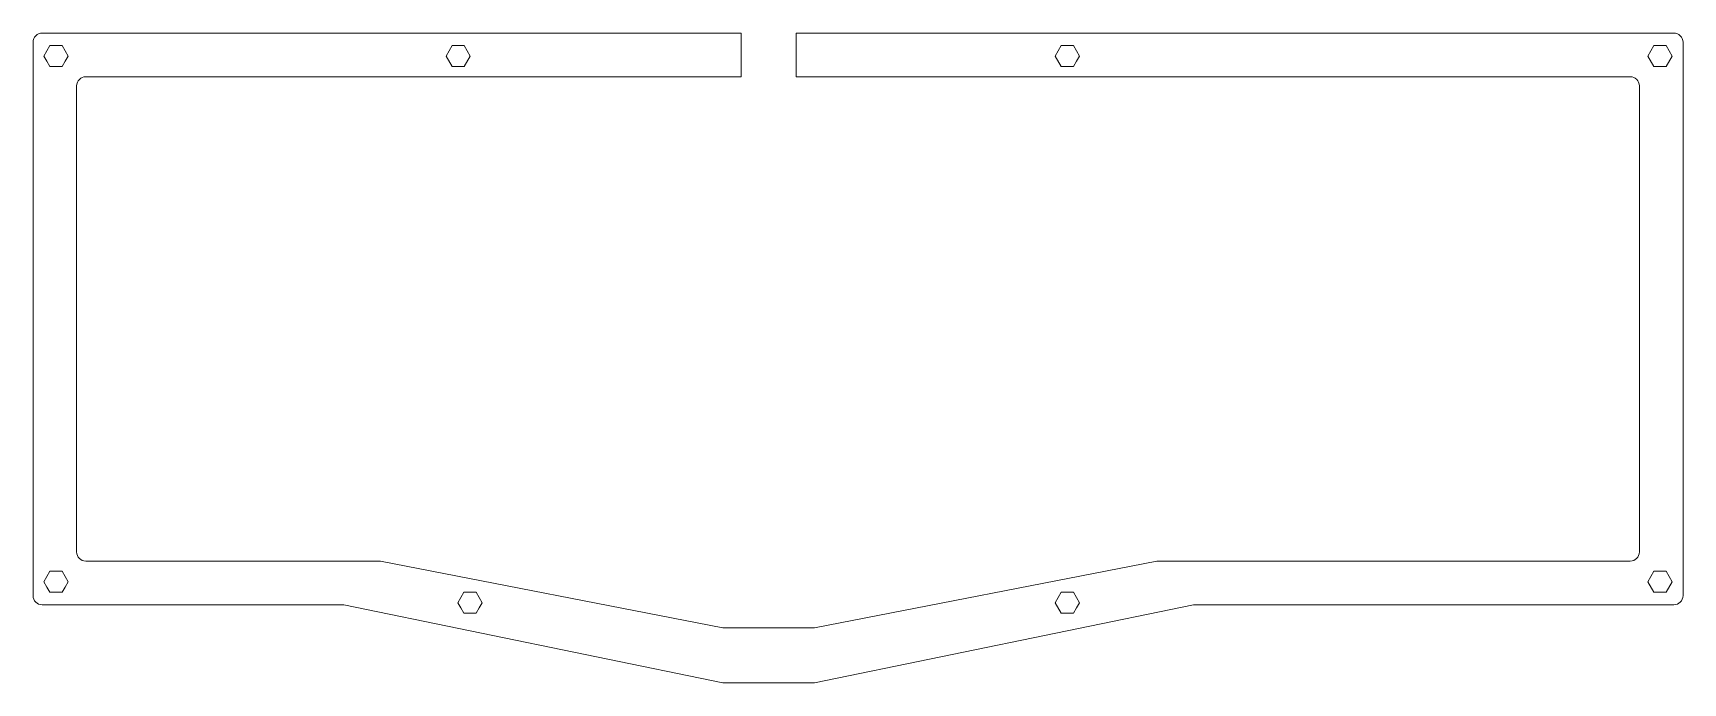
# Model space of a CAD drawing. Header units: millimetres. Extents: x -177 to 182, y -66 to 76.
import ezdxf

# ---------------------------------------------------------------- set-up
doc = ezdxf.new("R2010")
doc.units = ezdxf.units.MM
doc.header["$MEASUREMENT"] = 0
doc.layers.add('Layer 1', color=7, linetype='Continuous')

msp = doc.modelspace()

# ---------------------------------------------------------------- linework, layer by layer
at = {"layer": 'Layer 1', "color": 3, "lineweight": 5}
for points, knots in [([(-177.4421, 13.5198), (-177.4421, 13.5198), (-177.4421, 73.6965), (-177.4421, 73.6965), (-177.4421, 73.6965), (-177.4421, 74.8004), (-176.547, 75.6956), (-175.443, 75.6956), (-175.443, 75.6956), (-175.443, 75.6956), (-23.3498, 75.6956), (-23.3498, 75.6956)], [0, 0, 0, 0, 0.25, 0.25, 0.25, 0.25, 0.5, 0.5, 0.5, 0.5, 1, 1, 1, 1]), ([(-11.3486, 75.6956), (-11.3486, 75.6956), (-11.3486, 66.1962), (-11.3486, 66.1962), (-11.3486, 66.1962), (-11.3486, 66.1962), (170.1403, 66.1962), (170.1403, 66.1962), (170.1403, 66.1962), (171.2447, 66.1962), (172.1412, 65.3015), (172.1412, 64.1972), (172.1412, 64.1972), (172.1412, 64.1972), (172.1412, 13.5198), (172.1412, 13.5198)], [0, 0, 0, 0, 0.2, 0.2, 0.2, 0.2, 0.4, 0.4, 0.4, 0.4, 0.6, 0.6, 0.6, 0.6, 1, 1, 1, 1]), ([(181.6382, 13.5198), (181.6382, 13.5198), (181.6382, 73.6965), (181.6382, 73.6965), (181.6382, 73.6965), (181.6382, 74.8004), (180.7417, 75.6956), (179.6373, 75.6956), (179.6373, 75.6956), (179.6373, 75.6956), (91.1878, 75.6956), (91.1878, 75.6956)], [0, 0, 0, 0, 0.25, 0.25, 0.25, 0.25, 0.5, 0.5, 0.5, 0.5, 1, 1, 1, 1]), ([(-23.3498, 66.1962), (-23.3498, 66.1962), (-165.9455, 66.1962), (-165.9455, 66.1962), (-165.9455, 66.1962), (-167.0499, 66.1962), (-167.9446, 65.3015), (-167.9446, 64.1953), (-167.9446, 64.1953), (-167.9446, 64.1953), (-167.9446, 13.5198), (-167.9446, 13.5198)], [0, 0, 0, 0, 0.25, 0.25, 0.25, 0.25, 0.5, 0.5, 0.5, 0.5, 1, 1, 1, 1]), ([(-177.4421, 13.5198), (-177.4421, 13.5198), (-177.4421, -46.6585), (-177.4421, -46.6585), (-177.4421, -46.6585), (-177.4439, -47.7628), (-176.547, -48.6575), (-175.443, -48.6575), (-175.443, -48.6575), (-175.443, -48.6575), (-109.8096, -48.6575), (-109.8096, -48.6575), (-109.8096, -48.6575), (-109.8096, -48.6575), (-27.3497, -65.6604), (-27.3497, -65.6604), (-27.3497, -65.6604), (-27.3497, -65.6604), (-21.3489, -65.6604), (-21.3489, -65.6604)], [0, 0, 0, 0, 0.16666667, 0.16666667, 0.16666667, 0.16666667, 0.33333333, 0.33333333, 0.33333333, 0.33333333, 0.5, 0.5, 0.5, 0.5, 0.66666667, 0.66666667, 0.66666667, 0.66666667, 1, 1, 1, 1]), ([(-17.3494, -53.6752), (-17.3494, -53.6752), (-27.3497, -53.6752), (-27.3497, -53.6752), (-27.3497, -53.6752), (-27.3497, -53.6752), (-101.8079, -39.1566), (-101.8079, -39.1566), (-101.8079, -39.1566), (-101.8079, -39.1566), (-165.9455, -39.1566), (-165.9455, -39.1566), (-165.9455, -39.1566), (-167.0499, -39.1566), (-167.9446, -38.262), (-167.9446, -37.1576), (-167.9446, -37.1576), (-167.9446, -37.1576), (-167.9446, 13.5198), (-167.9446, 13.5198)], [0, 0, 0, 0, 0.16666667, 0.16666667, 0.16666667, 0.16666667, 0.33333333, 0.33333333, 0.33333333, 0.33333333, 0.5, 0.5, 0.5, 0.5, 0.66666667, 0.66666667, 0.66666667, 0.66666667, 1, 1, 1, 1])]:
    msp.add_open_spline(points, degree=3, knots=knots, dxfattribs=at)
for points in [[(-23.3498, 66.1962), (-23.3498, 66.1962), (-23.3498, 75.6956), (-23.3498, 75.6956)], [(91.1878, 75.6956), (91.1878, 75.6956), (-11.3486, 75.6956), (-11.3486, 75.6956)], [(181.6382, -39.1585), (181.6382, -39.1585), (181.6382, -29.6597), (181.6382, -29.6597)], [(67.1021, -39.1585), (67.1021, -39.1585), (169.637, -39.1585), (169.637, -39.1585)]]:
    msp.add_open_spline(points, degree=3, dxfattribs=at)
at = {"layer": 'Layer 1', "color": 1, "lineweight": 5}
for points, knots in [([(-175.0828, 70.6961), (-175.0828, 70.6961), (-174.4233, 71.8386), (-174.4233, 71.8386), (-174.4233, 71.8386), (-174.4233, 71.8386), (-173.762, 72.9815), (-173.762, 72.9815), (-173.762, 72.9815), (-173.762, 72.9815), (-171.1233, 72.9815), (-171.1233, 72.9815), (-171.1233, 72.9815), (-171.1233, 72.9815), (-170.4638, 71.8386), (-170.4638, 71.8386), (-170.4638, 71.8386), (-170.4638, 71.8386), (-169.8025, 70.6961), (-169.8025, 70.6961), (-169.8025, 70.6961), (-169.8025, 70.6961), (-170.4638, 69.5532), (-170.4638, 69.5532), (-170.4638, 69.5532), (-170.4638, 69.5532), (-171.1233, 68.4101), (-171.1233, 68.4101), (-171.1233, 68.4101), (-171.1233, 68.4101), (-173.762, 68.4101), (-173.762, 68.4101), (-173.762, 68.4101), (-173.762, 68.4101), (-174.4233, 69.5532), (-174.4233, 69.5532), (-174.4233, 69.5532), (-174.4233, 69.5532), (-175.0828, 70.6961), (-175.0828, 70.6961)], [0, 0, 0, 0, 0.09090909, 0.09090909, 0.09090909, 0.09090909, 0.18181818, 0.18181818, 0.18181818, 0.18181818, 0.27272727, 0.27272727, 0.27272727, 0.27272727, 0.36363636, 0.36363636, 0.36363636, 0.36363636, 0.45454545, 0.45454545, 0.45454545, 0.45454545, 0.54545455, 0.54545455, 0.54545455, 0.54545455, 0.63636364, 0.63636364, 0.63636364, 0.63636364, 0.72727273, 0.72727273, 0.72727273, 0.72727273, 0.81818182, 0.81818182, 0.81818182, 0.81818182, 1, 1, 1, 1]), ([(-87.5504, 70.6961), (-87.5504, 70.6961), (-86.231, 72.9815), (-86.231, 72.9815), (-86.231, 72.9815), (-86.231, 72.9815), (-83.5909, 72.9815), (-83.5909, 72.9815), (-83.5909, 72.9815), (-83.5909, 72.9815), (-82.2715, 70.6961), (-82.2715, 70.6961), (-82.2715, 70.6961), (-82.2715, 70.6961), (-83.5909, 68.4101), (-83.5909, 68.4101), (-83.5909, 68.4101), (-83.5909, 68.4101), (-86.231, 68.4101), (-86.231, 68.4101), (-86.231, 68.4101), (-86.231, 68.4101), (-87.5504, 70.6961), (-87.5504, 70.6961)], [0, 0, 0, 0, 0.14285714, 0.14285714, 0.14285714, 0.14285714, 0.28571429, 0.28571429, 0.28571429, 0.28571429, 0.42857143, 0.42857143, 0.42857143, 0.42857143, 0.57142857, 0.57142857, 0.57142857, 0.57142857, 0.71428571, 0.71428571, 0.71428571, 0.71428571, 1, 1, 1, 1]), ([(45.0121, 70.6961), (45.0121, 70.6961), (46.331, 72.9815), (46.331, 72.9815), (46.331, 72.9815), (46.331, 72.9815), (48.9698, 72.9815), (48.9698, 72.9815), (48.9698, 72.9815), (48.9698, 72.9815), (49.6311, 71.8386), (49.6311, 71.8386), (49.6311, 71.8386), (49.6311, 71.8386), (50.2905, 70.6961), (50.2905, 70.6961), (50.2905, 70.6961), (50.2905, 70.6961), (49.6311, 69.5532), (49.6311, 69.5532), (49.6311, 69.5532), (49.6311, 69.5532), (48.9698, 68.4101), (48.9698, 68.4101), (48.9698, 68.4101), (48.9698, 68.4101), (46.331, 68.4101), (46.331, 68.4101), (46.331, 68.4101), (46.331, 68.4101), (45.0121, 70.6961), (45.0121, 70.6961)], [0, 0, 0, 0, 0.11111111, 0.11111111, 0.11111111, 0.11111111, 0.22222222, 0.22222222, 0.22222222, 0.22222222, 0.33333333, 0.33333333, 0.33333333, 0.33333333, 0.44444444, 0.44444444, 0.44444444, 0.44444444, 0.55555556, 0.55555556, 0.55555556, 0.55555556, 0.66666667, 0.66666667, 0.66666667, 0.66666667, 0.77777778, 0.77777778, 0.77777778, 0.77777778, 1, 1, 1, 1]), ([(173.9986, 70.6961), (173.9986, 70.6961), (175.3179, 72.9815), (175.3179, 72.9815), (175.3179, 72.9815), (175.3179, 72.9815), (177.9581, 72.9815), (177.9581, 72.9815), (177.9581, 72.9815), (177.9581, 72.9815), (179.2774, 70.6961), (179.2774, 70.6961), (179.2774, 70.6961), (179.2774, 70.6961), (177.9581, 68.4101), (177.9581, 68.4101), (177.9581, 68.4101), (177.9581, 68.4101), (175.3179, 68.4101), (175.3179, 68.4101), (175.3179, 68.4101), (175.3179, 68.4101), (173.9986, 70.6961), (173.9986, 70.6961)], [0, 0, 0, 0, 0.14285714, 0.14285714, 0.14285714, 0.14285714, 0.28571429, 0.28571429, 0.28571429, 0.28571429, 0.42857143, 0.42857143, 0.42857143, 0.42857143, 0.57142857, 0.57142857, 0.57142857, 0.57142857, 0.71428571, 0.71428571, 0.71428571, 0.71428571, 1, 1, 1, 1]), ([(-175.0828, -43.658), (-175.0828, -43.658), (-174.4233, -42.5155), (-174.4233, -42.5155), (-174.4233, -42.5155), (-174.4233, -42.5155), (-173.762, -41.3724), (-173.762, -41.3724), (-173.762, -41.3724), (-173.762, -41.3724), (-171.1233, -41.3724), (-171.1233, -41.3724), (-171.1233, -41.3724), (-171.1233, -41.3724), (-170.4638, -42.5155), (-170.4638, -42.5155), (-170.4638, -42.5155), (-170.4638, -42.5155), (-169.8025, -43.658), (-169.8025, -43.658), (-169.8025, -43.658), (-169.8025, -43.658), (-170.4638, -44.8009), (-170.4638, -44.8009), (-170.4638, -44.8009), (-170.4638, -44.8009), (-171.1233, -45.9439), (-171.1233, -45.9439), (-171.1233, -45.9439), (-171.1233, -45.9439), (-173.762, -45.9439), (-173.762, -45.9439), (-173.762, -45.9439), (-173.762, -45.9439), (-174.4233, -44.8009), (-174.4233, -44.8009), (-174.4233, -44.8009), (-174.4233, -44.8009), (-175.0828, -43.658), (-175.0828, -43.658)], [0, 0, 0, 0, 0.09090909, 0.09090909, 0.09090909, 0.09090909, 0.18181818, 0.18181818, 0.18181818, 0.18181818, 0.27272727, 0.27272727, 0.27272727, 0.27272727, 0.36363636, 0.36363636, 0.36363636, 0.36363636, 0.45454545, 0.45454545, 0.45454545, 0.45454545, 0.54545455, 0.54545455, 0.54545455, 0.54545455, 0.63636364, 0.63636364, 0.63636364, 0.63636364, 0.72727273, 0.72727273, 0.72727273, 0.72727273, 0.81818182, 0.81818182, 0.81818182, 0.81818182, 1, 1, 1, 1]), ([(173.9986, -43.658), (173.9986, -43.658), (175.3179, -41.3724), (175.3179, -41.3724), (175.3179, -41.3724), (175.3179, -41.3724), (177.9581, -41.3724), (177.9581, -41.3724), (177.9581, -41.3724), (177.9581, -41.3724), (179.2774, -43.658), (179.2774, -43.658), (179.2774, -43.658), (179.2774, -43.658), (177.9581, -45.9439), (177.9581, -45.9439), (177.9581, -45.9439), (177.9581, -45.9439), (175.3179, -45.9439), (175.3179, -45.9439), (175.3179, -45.9439), (175.3179, -45.9439), (173.9986, -43.658), (173.9986, -43.658)], [0, 0, 0, 0, 0.14285714, 0.14285714, 0.14285714, 0.14285714, 0.28571429, 0.28571429, 0.28571429, 0.28571429, 0.42857143, 0.42857143, 0.42857143, 0.42857143, 0.57142857, 0.57142857, 0.57142857, 0.57142857, 0.71428571, 0.71428571, 0.71428571, 0.71428571, 1, 1, 1, 1]), ([(-84.9869, -48.1964), (-84.9869, -48.1964), (-84.3274, -47.0535), (-84.3274, -47.0535), (-84.3274, -47.0535), (-84.3274, -47.0535), (-83.6661, -45.911), (-83.6661, -45.911), (-83.6661, -45.911), (-83.6661, -45.911), (-81.0275, -45.911), (-81.0275, -45.911), (-81.0275, -45.911), (-81.0275, -45.911), (-80.3681, -47.0535), (-80.3681, -47.0535), (-80.3681, -47.0535), (-80.3681, -47.0535), (-79.7068, -48.1964), (-79.7068, -48.1964), (-79.7068, -48.1964), (-79.7068, -48.1964), (-80.3681, -49.3395), (-80.3681, -49.3395), (-80.3681, -49.3395), (-80.3681, -49.3395), (-81.0275, -50.482), (-81.0275, -50.482), (-81.0275, -50.482), (-81.0275, -50.482), (-83.6661, -50.482), (-83.6661, -50.482), (-83.6661, -50.482), (-83.6661, -50.482), (-84.3274, -49.3395), (-84.3274, -49.3395), (-84.3274, -49.3395), (-84.3274, -49.3395), (-84.9869, -48.1964), (-84.9869, -48.1964)], [0, 0, 0, 0, 0.09090909, 0.09090909, 0.09090909, 0.09090909, 0.18181818, 0.18181818, 0.18181818, 0.18181818, 0.27272727, 0.27272727, 0.27272727, 0.27272727, 0.36363636, 0.36363636, 0.36363636, 0.36363636, 0.45454545, 0.45454545, 0.45454545, 0.45454545, 0.54545455, 0.54545455, 0.54545455, 0.54545455, 0.63636364, 0.63636364, 0.63636364, 0.63636364, 0.72727273, 0.72727273, 0.72727273, 0.72727273, 0.81818182, 0.81818182, 0.81818182, 0.81818182, 1, 1, 1, 1]), ([(45.0121, -48.1983), (45.0121, -48.1983), (45.6716, -47.0535), (45.6716, -47.0535), (45.6716, -47.0535), (45.6716, -47.0535), (46.331, -45.911), (46.331, -45.911), (46.331, -45.911), (46.331, -45.911), (48.9698, -45.911), (48.9698, -45.911), (48.9698, -45.911), (48.9698, -45.911), (49.6311, -47.0535), (49.6311, -47.0535), (49.6311, -47.0535), (49.6311, -47.0535), (50.2905, -48.1983), (50.2905, -48.1983), (50.2905, -48.1983), (50.2905, -48.1983), (49.6311, -49.3413), (49.6311, -49.3413), (49.6311, -49.3413), (49.6311, -49.3413), (48.9698, -50.4838), (48.9698, -50.4838), (48.9698, -50.4838), (48.9698, -50.4838), (46.331, -50.4838), (46.331, -50.4838), (46.331, -50.4838), (46.331, -50.4838), (45.0121, -48.1983), (45.0121, -48.1983)], [0, 0, 0, 0, 0.1, 0.1, 0.1, 0.1, 0.2, 0.2, 0.2, 0.2, 0.3, 0.3, 0.3, 0.3, 0.4, 0.4, 0.4, 0.4, 0.5, 0.5, 0.5, 0.5, 0.6, 0.6, 0.6, 0.6, 0.7, 0.7, 0.7, 0.7, 0.8, 0.8, 0.8, 0.8, 1, 1, 1, 1])]:
    msp.add_open_spline(points, degree=3, knots=knots, dxfattribs=at)
at = {"layer": 'Layer 1', "color": 3, "lineweight": 9}
for points, knots in [([(172.1412, 13.5198), (172.1412, 13.5198), (172.1412, -37.1595), (172.1412, -37.1595), (172.1412, -37.1595), (172.1375, -38.2639), (171.2447, -39.1585), (170.1403, -39.1585), (170.1403, -39.1585), (170.1403, -39.1585), (169.637, -39.1585), (169.637, -39.1585)], [0, 0, 0, 0, 0.25, 0.25, 0.25, 0.25, 0.5, 0.5, 0.5, 0.5, 1, 1, 1, 1]), ([(67.1021, -39.1585), (67.1021, -39.1585), (-7.3486, -53.6752), (-7.3486, -53.6752), (-7.3486, -53.6752), (-7.3486, -53.6752), (-17.3494, -53.6752), (-17.3494, -53.6752)], [0, 0, 0, 0, 0.33333333, 0.33333333, 0.33333333, 0.33333333, 1, 1, 1, 1]), ([(179.6373, -48.6593), (180.7417, -48.6593), (181.6382, -47.7628), (181.6382, -46.6585), (181.6382, -46.6585), (181.6382, -46.6585), (181.6382, -39.1585), (181.6382, -39.1585)], [0, 0, 0, 0, 0.33333333, 0.33333333, 0.33333333, 0.33333333, 1, 1, 1, 1]), ([(-7.3486, -65.6604), (-7.3486, -65.6604), (75.1114, -48.6593), (75.1114, -48.6593), (75.1114, -48.6593), (75.1114, -48.6593), (76.5113, -48.6593), (76.5113, -48.6593)], [0, 0, 0, 0, 0.33333333, 0.33333333, 0.33333333, 0.33333333, 1, 1, 1, 1])]:
    msp.add_open_spline(points, degree=3, knots=knots, dxfattribs=at)
for points in [[(181.6382, -29.6597), (181.6382, -29.6597), (181.6382, 13.5198), (181.6382, 13.5198)], [(76.5113, -48.6593), (76.5113, -48.6593), (179.6373, -48.6593), (179.6373, -48.6593)], [(-21.3489, -65.6604), (-21.3489, -65.6604), (-7.3486, -65.6604), (-7.3486, -65.6604)]]:
    msp.add_open_spline(points, degree=3, dxfattribs=at)

doc.saveas('drawing.dxf')
